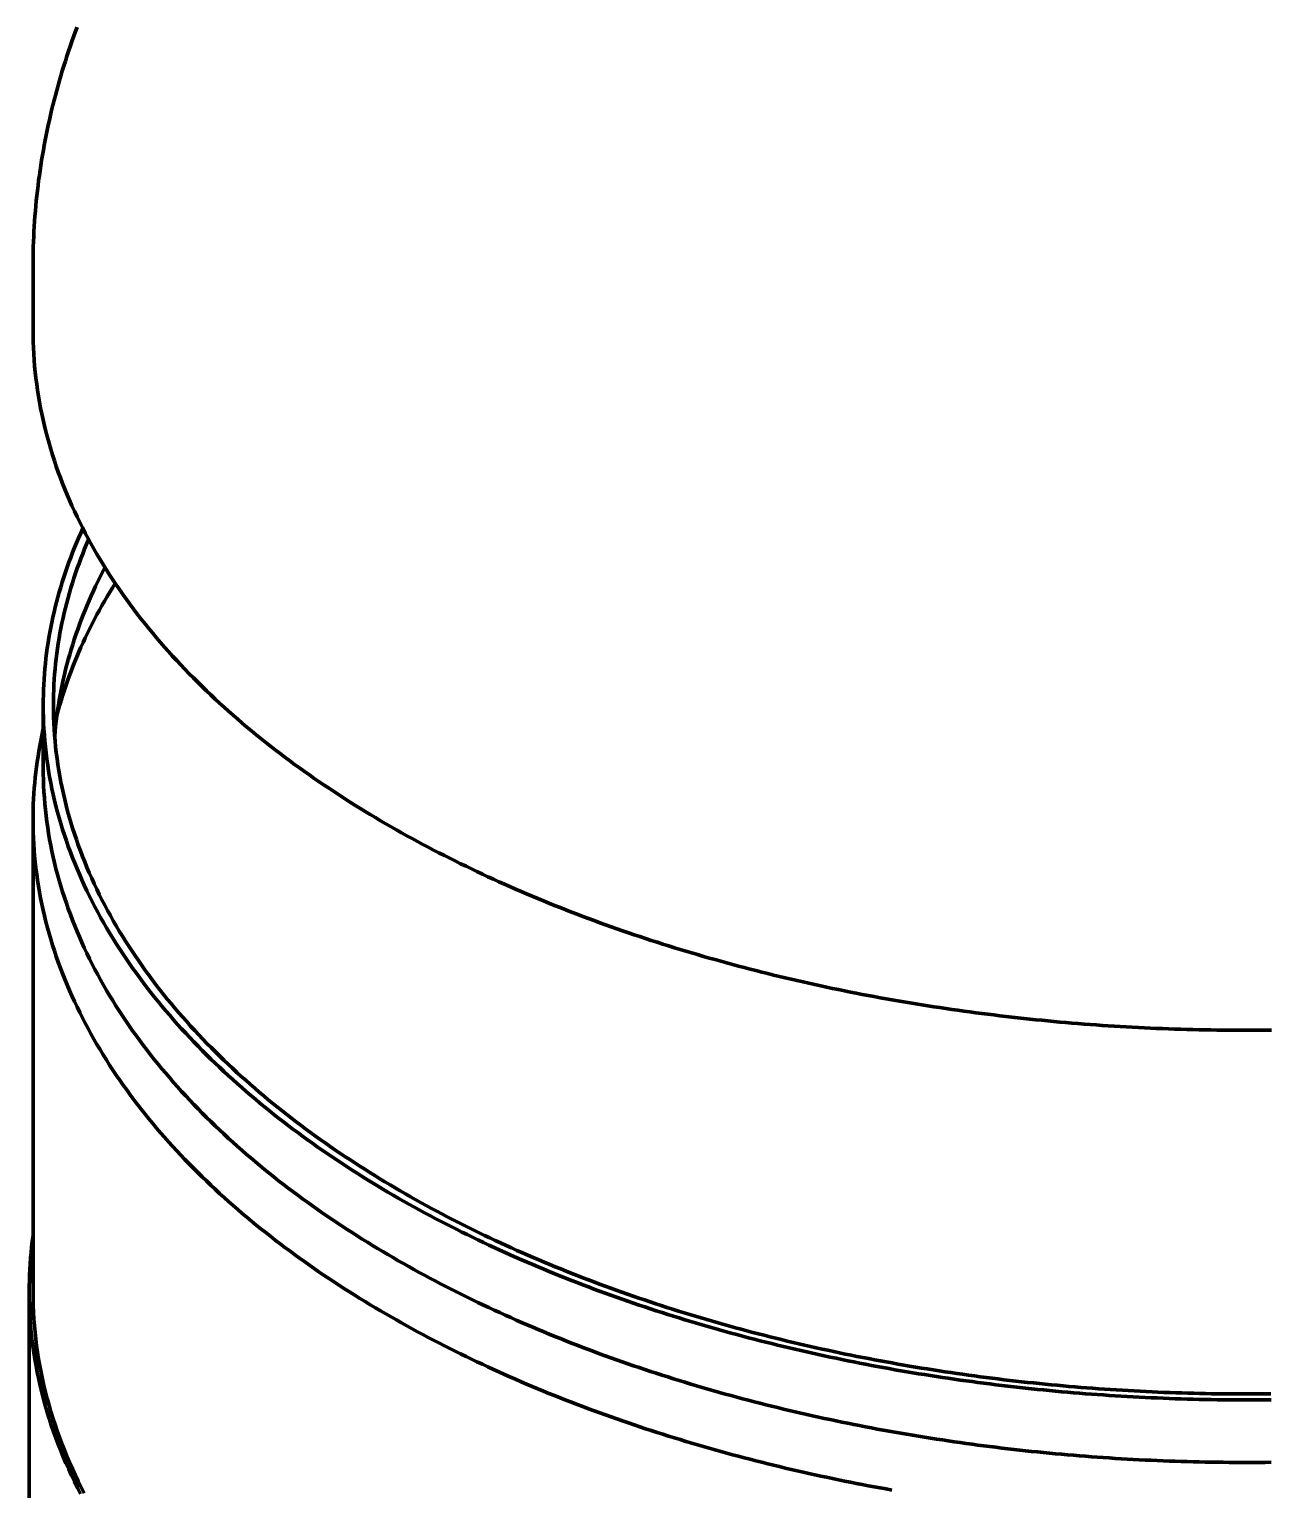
# Model space of a CAD drawing. Header units: millimetres. Extents: x 0 to 594, y 0 to 420.
# Drawn here: x 204.7 to 253.1, y 183 to 240.2 of the extents above; entities that cross this region are included whole.
import ezdxf

# ---------------------------------------------------------------- set-up
doc = ezdxf.new("R2010")
doc.units = ezdxf.units.MM
doc.layers.add('01-VISIBLE', color=7, linetype='CONTINUOUS', lineweight=70)

msp = doc.modelspace()

# ---------------------------------------------------------------- linework, layer by layer
at = {"layer": '01-VISIBLE'}
for p, q in [((204.849, 228.452), (204.849, 230.901)), ((205.249, 211.302), (205.249, 213.752)), ((205.249, 212.846), (205.154, 212.364)), ((204.849, 190.793), (204.849, 209.261)), ((204.699, 133.424), (204.699, 190.793))]:
    msp.add_line(p, q, dxfattribs=at)
for points in [[(206.574, 240.296), (206.504, 240.109), (206.436, 239.921), (206.369, 239.732), (206.304, 239.543), (206.24, 239.353), (206.177, 239.163), (206.116, 238.973), (206.056, 238.782), (205.997, 238.591), (205.94, 238.399), (205.884, 238.207), (205.83, 238.014), (205.777, 237.821), (205.725, 237.628), (205.675, 237.434), (205.626, 237.24), (205.579, 237.046), (205.533, 236.851), (205.489, 236.656), (205.446, 236.461), (205.404, 236.265), (205.364, 236.069), (205.325, 235.873), (205.288, 235.676), (205.253, 235.479), (205.218, 235.282), (205.186, 235.085), (205.155, 234.887), (205.125, 234.689), (205.097, 234.491), (205.07, 234.293), (205.045, 234.094), (205.021, 233.896), (204.999, 233.697), (204.978, 233.498), (204.959, 233.299), (204.941, 233.099), (204.925, 232.9), (204.911, 232.7), (204.898, 232.501), (204.886, 232.301), (204.877, 232.101), (204.868, 231.901), (204.861, 231.701), (204.856, 231.501), (204.852, 231.301), (204.85, 231.101), (204.849, 230.901)], [(204.849, 228.452), (204.851, 228.215), (204.856, 227.978), (204.865, 227.741), (204.877, 227.504), (204.893, 227.268), (204.913, 227.031), (204.936, 226.795), (204.962, 226.56), (204.992, 226.325), (205.025, 226.09), (205.062, 225.856), (205.102, 225.622), (205.146, 225.389), (205.193, 225.157), (205.243, 224.925), (205.297, 224.694), (205.354, 224.464), (205.414, 224.235), (205.477, 224.006), (205.544, 223.779), (205.613, 223.552), (205.686, 223.327), (205.761, 223.102), (205.84, 222.878), (205.922, 222.656), (206.006, 222.434), (206.094, 222.214), (206.184, 221.995), (206.277, 221.777), (206.373, 221.56), (206.472, 221.345), (206.573, 221.13), (206.677, 220.917), (206.783, 220.705), (206.892, 220.495), (207.004, 220.286), (207.118, 220.078), (207.234, 219.871), (207.352, 219.666), (207.473, 219.462), (207.597, 219.26), (207.722, 219.058), (207.85, 218.859), (207.98, 218.66), (208.111, 218.463), (208.245, 218.268), (208.381, 218.074), (208.519, 217.881), (208.659, 217.69), (208.801, 217.5), (208.945, 217.311), (209.09, 217.124), (209.238, 216.938), (209.387, 216.754), (209.538, 216.571), (209.69, 216.39), (209.844, 216.21), (210, 216.031), (210.157, 215.854), (210.316, 215.678), (210.477, 215.503), (210.639, 215.33), (210.802, 215.159), (210.967, 214.988), (211.133, 214.819), (211.301, 214.652), (211.47, 214.485), (211.64, 214.321), (211.812, 214.157), (211.985, 213.995), (212.159, 213.834), (212.334, 213.675), (212.511, 213.516), (212.689, 213.36), (212.868, 213.204), (213.048, 213.05), (213.229, 212.897), (213.411, 212.745), (213.594, 212.595), (213.778, 212.446), (213.964, 212.298), (214.15, 212.151), (214.337, 212.006), (214.526, 211.862), (214.715, 211.719), (214.905, 211.578), (215.096, 211.437), (215.288, 211.298), (215.481, 211.16), (215.674, 211.024), (215.869, 210.888), (216.064, 210.754), (216.26, 210.621), (216.457, 210.489), (216.655, 210.358), (216.853, 210.228), (217.052, 210.1), (217.252, 209.972), (217.453, 209.846), (217.654, 209.721), (217.856, 209.597), (218.059, 209.474), (218.262, 209.352), (218.467, 209.232), (218.671, 209.112), (218.877, 208.994), (219.082, 208.876), (219.289, 208.76), (219.496, 208.645), (219.704, 208.531), (219.912, 208.417), (220.121, 208.305), (220.331, 208.194), (220.541, 208.084), (220.751, 207.975), (220.962, 207.868), (221.174, 207.761), (221.386, 207.655), (221.598, 207.55), (221.811, 207.446), (222.025, 207.343), (222.239, 207.241), (222.454, 207.14), (222.669, 207.04), (222.884, 206.942), (223.1, 206.844), (223.316, 206.747), (223.533, 206.65), (223.75, 206.555), (223.967, 206.461), (224.185, 206.368), (224.404, 206.276), (224.623, 206.184), (224.842, 206.094), (225.061, 206.005), (225.281, 205.916), (225.501, 205.828), (225.722, 205.742), (225.943, 205.656), (226.164, 205.571), (226.386, 205.487), (226.608, 205.404), (226.83, 205.321), (227.053, 205.24), (227.276, 205.159), (227.499, 205.08), (227.723, 205.001), (227.946, 204.923), (228.171, 204.846), (228.395, 204.77), (228.62, 204.695), (228.845, 204.62), (229.07, 204.547), (229.296, 204.474), (229.522, 204.402), (229.748, 204.331), (229.974, 204.261), (230.201, 204.191), (230.428, 204.123), (230.655, 204.055), (230.882, 203.988), (231.11, 203.922), (231.338, 203.856), (231.566, 203.792), (231.794, 203.728), (232.023, 203.665), (232.252, 203.603), (232.481, 203.542), (232.71, 203.481), (232.939, 203.422), (233.169, 203.363), (233.399, 203.305), (233.629, 203.247), (233.859, 203.191), (234.089, 203.135), (234.32, 203.08), (234.55, 203.026), (234.781, 202.972), (235.013, 202.919), (235.244, 202.867), (235.475, 202.816), (235.707, 202.766), (235.939, 202.716), (236.171, 202.667), (236.403, 202.619), (236.635, 202.572), (236.867, 202.525), (237.1, 202.479), (237.333, 202.434), (237.566, 202.39), (237.799, 202.346), (238.032, 202.303), (238.265, 202.261), (238.498, 202.219), (238.732, 202.179), (238.965, 202.139), (239.199, 202.099), (239.433, 202.061), (239.667, 202.023), (239.901, 201.986), (240.136, 201.95), (240.37, 201.914), (240.604, 201.879), (240.839, 201.845), (241.074, 201.811), (241.308, 201.779), (241.543, 201.747), (241.778, 201.715), (242.013, 201.685), (242.248, 201.655), (242.484, 201.626), (242.719, 201.597), (242.954, 201.569), (243.19, 201.542), (243.425, 201.516), (243.661, 201.49), (243.897, 201.465), (244.133, 201.441), (244.369, 201.417), (244.604, 201.395), (244.84, 201.372), (245.077, 201.351), (245.313, 201.33), (245.549, 201.31), (245.785, 201.291), (246.021, 201.272), (246.258, 201.254), (246.494, 201.237), (246.731, 201.22), (246.967, 201.204), (247.204, 201.189), (247.44, 201.174), (247.677, 201.161), (247.914, 201.147), (248.15, 201.135), (248.387, 201.123), (248.624, 201.112), (248.861, 201.102), (249.098, 201.092), (249.334, 201.083), (249.571, 201.074), (249.808, 201.067), (250.045, 201.06), (250.282, 201.054), (250.519, 201.048), (250.756, 201.043), (250.993, 201.039), (251.23, 201.035), (251.467, 201.032), (251.704, 201.03), (251.941, 201.029), (252.178, 201.028), (252.415, 201.028), (252.652, 201.028), (252.889, 201.029), (253.127, 201.031), (253.364, 201.034)], [(206.8, 220.673), (206.716, 220.486), (206.635, 220.299), (206.555, 220.111), (206.478, 219.922), (206.402, 219.732), (206.329, 219.542), (206.258, 219.35), (206.189, 219.158), (206.123, 218.965), (206.058, 218.771), (205.996, 218.577), (205.937, 218.381), (205.879, 218.185), (205.824, 217.989), (205.772, 217.791), (205.721, 217.593), (205.674, 217.395), (205.628, 217.196), (205.585, 216.996), (205.545, 216.796), (205.507, 216.595), (205.472, 216.394), (205.439, 216.193), (205.409, 215.991), (205.381, 215.788), (205.356, 215.586), (205.334, 215.383), (205.314, 215.179), (205.297, 214.976), (205.282, 214.772), (205.27, 214.568), (205.261, 214.364), (205.254, 214.16), (205.25, 213.956), (205.249, 213.752)], [(207.024, 220.247), (206.945, 220.061), (206.868, 219.873), (206.794, 219.685), (206.721, 219.496), (206.651, 219.306), (206.582, 219.115), (206.516, 218.924), (206.452, 218.731), (206.391, 218.538), (206.331, 218.345), (206.275, 218.15), (206.22, 217.955), (206.168, 217.759), (206.118, 217.563), (206.07, 217.366), (206.025, 217.169), (205.983, 216.97), (205.943, 216.772), (205.905, 216.573), (205.87, 216.373), (205.838, 216.173), (205.808, 215.973), (205.78, 215.772), (205.755, 215.571), (205.733, 215.37), (205.713, 215.168), (205.696, 214.966), (205.682, 214.764), (205.67, 214.562), (205.661, 214.359), (205.654, 214.157), (205.65, 213.954), (205.649, 213.752)], [(207.668, 219.145), (207.574, 218.963), (207.481, 218.781), (207.391, 218.598), (207.302, 218.414), (207.216, 218.228), (207.132, 218.042), (207.049, 217.855), (206.969, 217.667), (206.891, 217.479), (206.815, 217.289), (206.741, 217.098), (206.669, 216.907), (206.6, 216.715), (206.532, 216.522), (206.467, 216.328), (206.405, 216.134), (206.344, 215.938), (206.286, 215.742), (206.231, 215.546), (206.178, 215.348), (206.127, 215.15), (206.079, 214.952), (206.033, 214.753), (205.99, 214.553), (205.949, 214.353)], [(208.068, 218.528), (207.961, 218.355), (207.855, 218.182), (207.752, 218.007), (207.649, 217.832), (207.549, 217.655), (207.45, 217.478), (207.354, 217.299), (207.259, 217.12), (207.165, 216.939), (207.074, 216.758), (206.985, 216.576), (206.897, 216.392), (206.812, 216.208), (206.728, 216.023), (206.647, 215.837), (206.567, 215.65), (206.49, 215.462), (206.415, 215.274), (206.342, 215.084), (206.271, 214.894), (206.202, 214.703), (206.135, 214.511), (206.071, 214.319), (206.009, 214.125), (205.949, 213.931), (205.891, 213.737), (205.836, 213.541), (205.783, 213.345)], [(205.949, 214.353), (205.91, 214.152), (205.875, 213.95), (205.841, 213.748), (205.811, 213.545), (205.783, 213.342), (205.757, 213.139), (205.735, 212.935), (205.715, 212.731), (205.697, 212.527)], [(205.249, 213.752), (205.251, 213.517), (205.256, 213.282), (205.265, 213.047), (205.277, 212.812), (205.293, 212.578), (205.312, 212.343), (205.335, 212.109), (205.361, 211.876), (205.391, 211.643), (205.424, 211.41), (205.46, 211.178), (205.5, 210.946), (205.544, 210.715), (205.59, 210.485), (205.64, 210.255), (205.693, 210.026), (205.749, 209.798), (205.809, 209.571), (205.872, 209.344), (205.938, 209.118), (206.007, 208.894), (206.079, 208.67), (206.154, 208.447), (206.232, 208.226), (206.313, 208.005), (206.397, 207.785), (206.483, 207.567), (206.573, 207.349), (206.665, 207.133), (206.76, 206.918), (206.858, 206.705), (206.958, 206.492), (207.061, 206.281), (207.167, 206.071), (207.275, 205.862), (207.385, 205.655), (207.498, 205.448), (207.614, 205.244), (207.731, 205.04), (207.851, 204.838), (207.974, 204.637), (208.098, 204.438), (208.225, 204.24), (208.353, 204.043), (208.484, 203.848), (208.617, 203.654), (208.752, 203.461), (208.888, 203.27), (209.027, 203.08), (209.168, 202.892), (209.31, 202.705), (209.455, 202.52), (209.601, 202.335), (209.749, 202.153), (209.898, 201.971), (210.049, 201.791), (210.202, 201.613), (210.357, 201.436), (210.513, 201.26), (210.67, 201.086), (210.829, 200.913), (210.99, 200.741), (211.152, 200.571), (211.316, 200.402), (211.48, 200.234), (211.647, 200.068), (211.814, 199.903), (211.983, 199.74), (212.153, 199.578), (212.325, 199.417), (212.497, 199.257), (212.671, 199.099), (212.846, 198.942), (213.023, 198.787), (213.2, 198.633), (213.379, 198.48), (213.558, 198.328), (213.739, 198.178), (213.92, 198.029), (214.103, 197.881), (214.287, 197.734), (214.472, 197.589), (214.657, 197.445), (214.844, 197.302), (215.032, 197.16), (215.22, 197.02), (215.41, 196.881), (215.6, 196.743), (215.791, 196.606), (215.983, 196.47), (216.176, 196.336), (216.37, 196.203), (216.564, 196.071), (216.759, 195.94), (216.955, 195.81), (217.152, 195.682), (217.35, 195.554), (217.548, 195.428), (217.747, 195.303), (217.946, 195.179), (218.147, 195.056), (218.348, 194.934), (218.55, 194.813), (218.752, 194.694), (218.955, 194.575), (219.158, 194.458), (219.363, 194.341), (219.567, 194.226), (219.773, 194.112), (219.979, 193.998), (220.185, 193.886), (220.393, 193.775), (220.6, 193.665), (220.808, 193.556), (221.017, 193.448), (221.226, 193.341), (221.436, 193.235), (221.647, 193.13), (221.857, 193.026), (222.069, 192.923), (222.28, 192.821), (222.493, 192.72), (222.705, 192.62), (222.918, 192.521), (223.132, 192.423), (223.346, 192.326), (223.561, 192.229), (223.775, 192.134), (223.991, 192.04), (224.206, 191.947), (224.423, 191.854), (224.639, 191.763), (224.856, 191.672), (225.073, 191.582), (225.291, 191.494), (225.509, 191.406), (225.727, 191.319), (225.946, 191.233), (226.165, 191.148), (226.385, 191.064), (226.604, 190.98), (226.825, 190.898), (227.045, 190.816), (227.266, 190.736), (227.487, 190.656), (227.708, 190.577), (227.93, 190.499), (228.152, 190.421), (228.374, 190.345), (228.597, 190.27), (228.82, 190.195), (229.043, 190.121), (229.266, 190.048), (229.49, 189.976), (229.714, 189.905), (229.938, 189.834), (230.163, 189.764), (230.387, 189.696), (230.612, 189.628), (230.838, 189.56), (231.063, 189.494), (231.289, 189.428), (231.515, 189.364), (231.741, 189.3), (231.967, 189.237), (232.194, 189.174), (232.421, 189.113), (232.648, 189.052), (232.875, 188.992), (233.103, 188.933), (233.33, 188.874), (233.558, 188.816), (233.786, 188.76), (234.014, 188.703), (234.243, 188.648), (234.472, 188.594), (234.7, 188.54), (234.929, 188.487), (235.159, 188.435), (235.388, 188.383), (235.617, 188.332), (235.847, 188.282), (236.077, 188.233), (236.307, 188.185), (236.537, 188.137), (236.767, 188.09), (236.998, 188.044), (237.228, 187.998), (237.459, 187.953), (237.69, 187.909), (237.921, 187.866), (238.152, 187.823), (238.384, 187.781), (238.615, 187.74), (238.846, 187.7), (239.078, 187.66), (239.31, 187.621), (239.542, 187.583), (239.774, 187.546), (240.006, 187.509), (240.238, 187.473), (240.471, 187.438), (240.703, 187.403), (240.936, 187.369), (241.169, 187.336), (241.401, 187.303), (241.634, 187.272), (241.867, 187.241), (242.1, 187.21), (242.333, 187.181), (242.567, 187.152), (242.8, 187.123), (243.033, 187.096), (243.267, 187.069), (243.501, 187.043), (243.734, 187.017), (243.968, 186.993), (244.202, 186.969), (244.436, 186.945), (244.67, 186.923), (244.904, 186.901), (245.138, 186.879), (245.372, 186.859), (245.606, 186.839), (245.84, 186.82), (246.075, 186.801), (246.309, 186.783), (246.543, 186.766), (246.778, 186.75), (247.012, 186.734), (247.247, 186.719), (247.482, 186.704), (247.716, 186.69), (247.951, 186.677), (248.186, 186.665), (248.42, 186.653), (248.655, 186.642), (248.89, 186.632), (249.125, 186.622), (249.36, 186.613), (249.595, 186.605), (249.83, 186.598), (250.065, 186.591), (250.3, 186.584), (250.535, 186.579), (250.77, 186.574), (251.005, 186.57), (251.24, 186.566), (251.475, 186.563), (251.71, 186.561), (251.945, 186.56), (252.18, 186.559), (252.415, 186.559), (252.65, 186.559), (252.885, 186.56), (253.12, 186.562), (253.355, 186.565)], [(205.649, 213.752), (205.651, 213.519), (205.656, 213.286), (205.665, 213.053), (205.677, 212.82), (205.692, 212.588), (205.712, 212.355), (205.734, 212.123), (205.76, 211.892), (205.79, 211.661), (205.822, 211.43), (205.859, 211.2), (205.898, 210.97), (205.941, 210.741), (205.987, 210.513), (206.037, 210.285), (206.089, 210.058), (206.145, 209.831), (206.204, 209.606), (206.267, 209.381), (206.332, 209.158), (206.4, 208.935), (206.472, 208.713), (206.546, 208.492), (206.623, 208.272), (206.704, 208.054), (206.787, 207.836), (206.873, 207.619), (206.962, 207.404), (207.053, 207.19), (207.147, 206.976), (207.244, 206.764), (207.344, 206.554), (207.446, 206.344), (207.551, 206.136), (207.658, 205.929), (207.767, 205.723), (207.879, 205.519), (207.994, 205.316), (208.11, 205.114), (208.229, 204.914), (208.35, 204.715), (208.474, 204.517), (208.599, 204.32), (208.727, 204.125), (208.857, 203.932), (208.988, 203.74), (209.122, 203.549), (209.258, 203.359), (209.395, 203.171), (209.535, 202.984), (209.676, 202.799), (209.819, 202.615), (209.964, 202.432), (210.11, 202.251), (210.259, 202.071), (210.409, 201.893), (210.56, 201.716), (210.713, 201.54), (210.868, 201.366), (211.024, 201.193), (211.182, 201.022), (211.341, 200.851), (211.502, 200.683), (211.664, 200.515), (211.828, 200.349), (211.992, 200.184), (212.159, 200.021), (212.326, 199.859), (212.495, 199.698), (212.665, 199.539), (212.836, 199.38), (213.008, 199.224), (213.182, 199.068), (213.357, 198.914), (213.532, 198.761), (213.709, 198.609), (213.888, 198.459), (214.067, 198.31), (214.247, 198.162), (214.428, 198.016), (214.61, 197.87), (214.793, 197.726), (214.978, 197.583), (215.163, 197.442), (215.349, 197.301), (215.536, 197.162), (215.723, 197.024), (215.912, 196.887), (216.102, 196.752), (216.292, 196.617), (216.483, 196.484), (216.675, 196.352), (216.868, 196.221), (217.062, 196.091), (217.256, 195.963), (217.451, 195.835), (217.647, 195.709), (217.843, 195.584), (218.041, 195.459), (218.239, 195.336), (218.437, 195.215), (218.637, 195.094), (218.837, 194.974), (219.037, 194.855), (219.238, 194.738), (219.44, 194.621), (219.643, 194.506), (219.846, 194.392), (220.049, 194.278), (220.254, 194.166), (220.459, 194.055), (220.664, 193.945), (220.87, 193.836), (221.076, 193.728), (221.283, 193.62), (221.491, 193.514), (221.699, 193.409), (221.907, 193.305), (222.116, 193.202), (222.326, 193.1), (222.536, 192.999), (222.746, 192.899), (222.957, 192.799), (223.168, 192.701), (223.38, 192.604), (223.592, 192.508), (223.805, 192.412), (224.018, 192.318), (224.232, 192.224), (224.445, 192.132), (224.66, 192.04), (224.874, 191.949), (225.089, 191.86), (225.305, 191.771), (225.521, 191.683), (225.737, 191.596), (225.953, 191.509), (226.17, 191.424), (226.388, 191.34), (226.605, 191.256), (226.823, 191.174), (227.041, 191.092), (227.26, 191.011), (227.479, 190.931), (227.698, 190.852), (227.918, 190.774), (228.137, 190.696), (228.357, 190.62), (228.578, 190.544), (228.799, 190.469), (229.02, 190.395), (229.241, 190.322), (229.462, 190.249), (229.684, 190.178), (229.906, 190.107), (230.129, 190.037), (230.351, 189.968), (230.574, 189.9), (230.797, 189.832), (231.02, 189.766), (231.244, 189.7), (231.468, 189.635), (231.692, 189.571), (231.916, 189.507), (232.14, 189.445), (232.365, 189.383), (232.59, 189.322), (232.815, 189.262), (233.041, 189.202), (233.266, 189.143), (233.492, 189.085), (233.718, 189.028), (233.944, 188.972), (234.17, 188.916), (234.397, 188.861), (234.623, 188.807), (234.85, 188.754), (235.077, 188.701), (235.305, 188.65), (235.532, 188.598), (235.759, 188.548), (235.987, 188.499), (236.215, 188.45), (236.443, 188.402), (236.671, 188.354), (236.9, 188.308), (237.128, 188.262), (237.357, 188.217), (237.586, 188.172), (237.815, 188.129), (238.044, 188.086), (238.273, 188.044), (238.502, 188.002), (238.732, 187.961), (238.961, 187.921), (239.191, 187.882), (239.421, 187.843), (239.651, 187.805), (239.881, 187.768), (240.111, 187.732), (240.341, 187.696), (240.572, 187.661), (240.802, 187.627), (241.033, 187.593), (241.263, 187.56), (241.494, 187.528), (241.725, 187.497), (241.956, 187.466), (242.187, 187.436), (242.419, 187.406), (242.65, 187.377), (242.881, 187.349), (243.113, 187.322), (243.344, 187.296), (243.576, 187.27), (243.807, 187.244), (244.039, 187.22), (244.271, 187.196), (244.503, 187.173), (244.735, 187.15), (244.967, 187.129), (245.199, 187.107), (245.431, 187.087), (245.663, 187.067), (245.896, 187.048), (246.128, 187.03), (246.36, 187.012), (246.593, 186.995), (246.825, 186.979), (247.058, 186.963), (247.29, 186.948), (247.523, 186.934), (247.756, 186.92), (247.988, 186.907), (248.221, 186.895), (248.454, 186.884), (248.687, 186.873), (248.919, 186.862), (249.152, 186.853), (249.385, 186.844), (249.618, 186.836), (249.851, 186.828), (250.084, 186.821), (250.317, 186.815), (250.55, 186.81), (250.783, 186.805), (251.016, 186.801), (251.249, 186.797), (251.482, 186.794), (251.715, 186.792), (251.948, 186.791), (252.181, 186.79), (252.414, 186.79), (252.647, 186.79), (252.88, 186.791), (253.113, 186.793), (253.346, 186.796)], [(205.154, 212.364), (205.115, 212.159), (205.079, 211.954), (205.045, 211.749), (205.014, 211.543), (204.985, 211.337), (204.959, 211.13), (204.936, 210.923), (204.916, 210.716), (204.898, 210.509), (204.883, 210.301), (204.871, 210.093), (204.861, 209.885), (204.854, 209.677), (204.85, 209.469), (204.849, 209.261)], [(205.249, 211.302), (205.251, 211.067), (205.256, 210.832), (205.265, 210.597), (205.277, 210.363), (205.293, 210.128), (205.312, 209.894), (205.335, 209.66), (205.361, 209.426), (205.391, 209.193), (205.424, 208.961), (205.46, 208.728), (205.5, 208.497), (205.544, 208.266), (205.59, 208.035), (205.64, 207.806), (205.693, 207.577), (205.749, 207.348), (205.809, 207.121), (205.872, 206.895), (205.938, 206.669), (206.007, 206.444), (206.079, 206.22), (206.154, 205.998), (206.232, 205.776), (206.313, 205.555), (206.397, 205.336), (206.483, 205.117), (206.573, 204.9), (206.665, 204.684), (206.76, 204.469), (206.858, 204.255), (206.958, 204.043), (207.061, 203.831), (207.167, 203.621), (207.275, 203.412), (207.385, 203.205), (207.498, 202.999), (207.614, 202.794), (207.731, 202.591), (207.851, 202.388), (207.974, 202.188), (208.098, 201.988), (208.225, 201.79), (208.353, 201.593), (208.484, 201.398), (208.617, 201.204), (208.752, 201.012), (208.888, 200.821), (209.027, 200.631), (209.168, 200.443), (209.31, 200.256), (209.455, 200.07), (209.601, 199.886), (209.749, 199.703), (209.898, 199.522), (210.049, 199.342), (210.202, 199.163), (210.357, 198.986), (210.513, 198.81), (210.67, 198.636), (210.829, 198.463), (210.99, 198.291), (211.152, 198.121), (211.316, 197.952), (211.48, 197.785), (211.647, 197.619), (211.814, 197.454), (211.983, 197.29), (212.153, 197.128), (212.325, 196.967), (212.497, 196.808), (212.671, 196.65), (212.846, 196.493), (213.023, 196.337), (213.2, 196.183), (213.379, 196.03), (213.558, 195.879), (213.739, 195.728), (213.92, 195.579), (214.103, 195.431), (214.287, 195.285), (214.472, 195.139), (214.657, 194.995), (214.844, 194.852), (215.032, 194.711), (215.22, 194.57), (215.41, 194.431), (215.6, 194.293), (215.791, 194.157), (215.983, 194.021), (216.176, 193.887), (216.37, 193.753), (216.564, 193.621), (216.759, 193.49), (216.955, 193.361), (217.152, 193.232), (217.35, 193.105), (217.548, 192.978), (217.747, 192.853), (217.946, 192.729), (218.147, 192.606), (218.348, 192.484), (218.55, 192.364), (218.752, 192.244), (218.955, 192.126), (219.158, 192.008), (219.363, 191.892), (219.567, 191.776), (219.773, 191.662), (219.979, 191.549), (220.185, 191.437), (220.393, 191.326), (220.6, 191.216), (220.808, 191.107), (221.017, 190.999), (221.226, 190.892), (221.436, 190.786), (221.647, 190.681), (221.857, 190.577), (222.069, 190.474), (222.28, 190.372), (222.493, 190.271), (222.705, 190.17), (222.918, 190.071), (223.132, 189.973), (223.346, 189.876), (223.561, 189.78), (223.775, 189.685), (223.991, 189.59), (224.206, 189.497), (224.423, 189.405), (224.639, 189.313), (224.856, 189.223), (225.073, 189.133), (225.291, 189.044), (225.509, 188.956), (225.727, 188.869), (225.946, 188.783), (226.165, 188.698), (226.385, 188.614), (226.604, 188.531), (226.825, 188.448), (227.045, 188.367), (227.266, 188.286), (227.487, 188.206), (227.708, 188.127), (227.93, 188.049), (228.152, 187.972), (228.374, 187.896), (228.597, 187.82), (228.82, 187.745), (229.043, 187.672), (229.266, 187.599), (229.49, 187.526), (229.714, 187.455), (229.938, 187.385), (230.163, 187.315), (230.387, 187.246), (230.612, 187.178), (230.838, 187.111), (231.063, 187.045), (231.289, 186.979), (231.515, 186.914), (231.741, 186.85), (231.967, 186.787), (232.194, 186.725), (232.421, 186.663), (232.648, 186.602), (232.875, 186.542), (233.103, 186.483), (233.33, 186.425), (233.558, 186.367), (233.786, 186.31), (234.014, 186.254), (234.243, 186.199), (234.472, 186.144), (234.7, 186.09), (234.929, 186.037), (235.159, 185.985), (235.388, 185.934), (235.617, 185.883), (235.847, 185.833), (236.077, 185.784), (236.307, 185.735), (236.537, 185.687), (236.767, 185.64), (236.998, 185.594), (237.228, 185.549), (237.459, 185.504), (237.69, 185.46), (237.921, 185.416), (238.152, 185.374), (238.384, 185.332), (238.615, 185.291), (238.846, 185.251), (239.078, 185.211), (239.31, 185.172), (239.542, 185.134), (239.774, 185.096), (240.006, 185.059), (240.238, 185.023), (240.471, 184.988), (240.703, 184.953), (240.936, 184.92), (241.169, 184.886), (241.401, 184.854), (241.634, 184.822), (241.867, 184.791), (242.1, 184.761), (242.333, 184.731), (242.567, 184.702), (242.8, 184.674), (243.033, 184.646), (243.267, 184.619), (243.501, 184.593), (243.734, 184.568), (243.968, 184.543), (244.202, 184.519), (244.436, 184.496), (244.67, 184.473), (244.904, 184.451), (245.138, 184.43), (245.372, 184.409), (245.606, 184.389), (245.84, 184.37), (246.075, 184.351), (246.309, 184.334), (246.543, 184.317), (246.778, 184.3), (247.012, 184.284), (247.247, 184.269), (247.482, 184.255), (247.716, 184.241), (247.951, 184.228), (248.186, 184.216), (248.42, 184.204), (248.655, 184.193), (248.89, 184.183), (249.125, 184.173), (249.36, 184.164), (249.595, 184.156), (249.83, 184.148), (250.065, 184.141), (250.3, 184.135), (250.535, 184.129), (250.77, 184.124), (251.005, 184.12), (251.24, 184.117), (251.475, 184.114), (251.71, 184.112), (251.945, 184.11), (252.18, 184.109), (252.415, 184.109), (252.65, 184.11), (252.885, 184.111), (253.12, 184.113), (253.355, 184.115)], [(204.849, 209.261), (204.851, 209.024), (204.856, 208.787), (204.865, 208.55), (204.877, 208.313), (204.893, 208.077), (204.913, 207.841), (204.936, 207.605), (204.962, 207.369), (204.992, 207.134), (205.025, 206.899), (205.062, 206.665), (205.102, 206.432), (205.146, 206.199), (205.193, 205.966), (205.243, 205.735), (205.297, 205.504), (205.354, 205.274), (205.414, 205.044), (205.477, 204.816), (205.544, 204.588), (205.613, 204.362), (205.686, 204.136), (205.761, 203.911), (205.84, 203.688), (205.922, 203.465), (206.006, 203.244), (206.094, 203.024), (206.184, 202.804), (206.277, 202.586), (206.373, 202.37), (206.472, 202.154), (206.573, 201.94), (206.677, 201.727), (206.783, 201.515), (206.892, 201.304), (207.004, 201.095), (207.118, 200.887), (207.234, 200.681), (207.352, 200.475), (207.473, 200.272), (207.597, 200.069), (207.722, 199.868), (207.85, 199.668), (207.98, 199.47), (208.111, 199.273), (208.245, 199.077), (208.381, 198.883), (208.519, 198.69), (208.659, 198.499), (208.801, 198.309), (208.945, 198.121), (209.09, 197.933), (209.238, 197.748), (209.387, 197.563), (209.538, 197.381), (209.69, 197.199), (209.844, 197.019), (210, 196.84), (210.157, 196.663), (210.316, 196.487), (210.477, 196.313), (210.639, 196.14), (210.802, 195.968), (210.967, 195.798), (211.133, 195.629), (211.301, 195.461), (211.47, 195.295), (211.64, 195.13), (211.812, 194.967), (211.985, 194.804), (212.159, 194.644), (212.334, 194.484), (212.511, 194.326), (212.689, 194.169), (212.868, 194.013), (213.048, 193.859), (213.229, 193.706), (213.411, 193.555), (213.594, 193.404), (213.778, 193.255), (213.964, 193.107), (214.15, 192.961), (214.337, 192.816), (214.526, 192.672), (214.715, 192.529), (214.905, 192.387), (215.096, 192.247), (215.288, 192.108), (215.481, 191.97), (215.674, 191.833), (215.869, 191.697), (216.064, 191.563), (216.26, 191.43), (216.457, 191.298), (216.655, 191.167), (216.853, 191.037), (217.052, 190.909), (217.252, 190.782), (217.453, 190.655), (217.654, 190.53), (217.856, 190.406), (218.059, 190.283), (218.262, 190.162), (218.467, 190.041), (218.671, 189.922), (218.877, 189.803), (219.082, 189.686), (219.289, 189.569), (219.496, 189.454), (219.704, 189.34), (219.912, 189.227), (220.121, 189.115), (220.331, 189.004), (220.541, 188.894), (220.751, 188.785), (220.962, 188.677), (221.174, 188.57), (221.386, 188.464), (221.598, 188.359), (221.811, 188.255), (222.025, 188.153), (222.239, 188.051), (222.454, 187.95), (222.669, 187.85), (222.884, 187.751), (223.1, 187.653), (223.316, 187.556), (223.533, 187.46), (223.75, 187.365), (223.967, 187.271), (224.185, 187.177), (224.404, 187.085), (224.623, 186.994), (224.842, 186.903), (225.061, 186.814), (225.281, 186.725), (225.501, 186.638), (225.722, 186.551), (225.943, 186.465), (226.164, 186.38), (226.386, 186.296), (226.608, 186.213), (226.83, 186.131), (227.053, 186.049), (227.276, 185.969), (227.499, 185.889), (227.723, 185.811), (227.946, 185.733), (228.171, 185.656), (228.395, 185.579), (228.62, 185.504), (228.845, 185.43), (229.07, 185.356), (229.296, 185.283), (229.522, 185.211), (229.748, 185.14), (229.974, 185.07), (230.201, 185.001), (230.428, 184.932), (230.655, 184.864), (230.882, 184.797), (231.11, 184.731), (231.338, 184.666), (231.566, 184.601), (231.794, 184.538), (232.023, 184.475), (232.252, 184.413), (232.481, 184.351), (232.71, 184.291), (232.939, 184.231), (233.169, 184.172), (233.399, 184.114), (233.629, 184.057), (233.859, 184), (234.089, 183.944), (234.32, 183.889), (234.55, 183.835), (234.781, 183.781), (235.013, 183.729), (235.244, 183.677), (235.475, 183.626), (235.707, 183.575), (235.939, 183.526), (236.171, 183.477), (236.403, 183.429), (236.635, 183.381), (236.867, 183.334), (237.1, 183.289), (237.333, 183.243), (237.566, 183.199), (237.799, 183.155), (238.032, 183.112), (238.265, 183.07), (238.498, 183.029)], [(204.849, 192.974), (204.821, 192.758), (204.795, 192.54), (204.773, 192.323), (204.753, 192.105), (204.737, 191.886), (204.723, 191.668), (204.712, 191.45), (204.705, 191.231), (204.7, 191.012), (204.699, 190.793)], [(204.699, 190.793), (204.701, 190.527), (204.708, 190.262), (204.719, 189.996), (204.735, 189.73), (204.754, 189.465), (204.779, 189.201), (204.808, 188.936), (204.841, 188.672), (204.878, 188.409), (204.92, 188.147), (204.966, 187.885), (205.016, 187.624), (205.071, 187.363), (205.129, 187.104), (205.192, 186.846), (205.259, 186.588), (205.33, 186.332), (205.404, 186.077), (205.483, 185.823), (205.566, 185.57), (205.652, 185.319), (205.742, 185.068), (205.836, 184.82), (205.933, 184.572), (206.034, 184.326), (206.139, 184.082), (206.247, 183.839), (206.358, 183.597), (206.473, 183.357), (206.591, 183.119), (206.712, 182.882)], [(204.849, 190.793), (204.851, 190.528), (204.858, 190.263), (204.869, 189.998), (204.884, 189.734), (204.904, 189.47), (204.929, 189.206), (204.957, 188.942), (204.99, 188.679), (205.028, 188.417), (205.069, 188.155), (205.115, 187.894), (205.165, 187.634), (205.22, 187.374), (205.278, 187.116), (205.341, 186.858), (205.407, 186.601), (205.478, 186.346), (205.552, 186.092), (205.631, 185.838), (205.713, 185.586), (205.799, 185.336), (205.889, 185.086), (205.982, 184.838), (206.079, 184.592), (206.18, 184.347), (206.284, 184.103), (206.392, 183.861), (206.503, 183.62), (206.617, 183.381), (206.735, 183.143), (206.855, 182.907)]]:
    msp.add_lwpolyline(points, dxfattribs=at)

doc.saveas('drawing.dxf')
